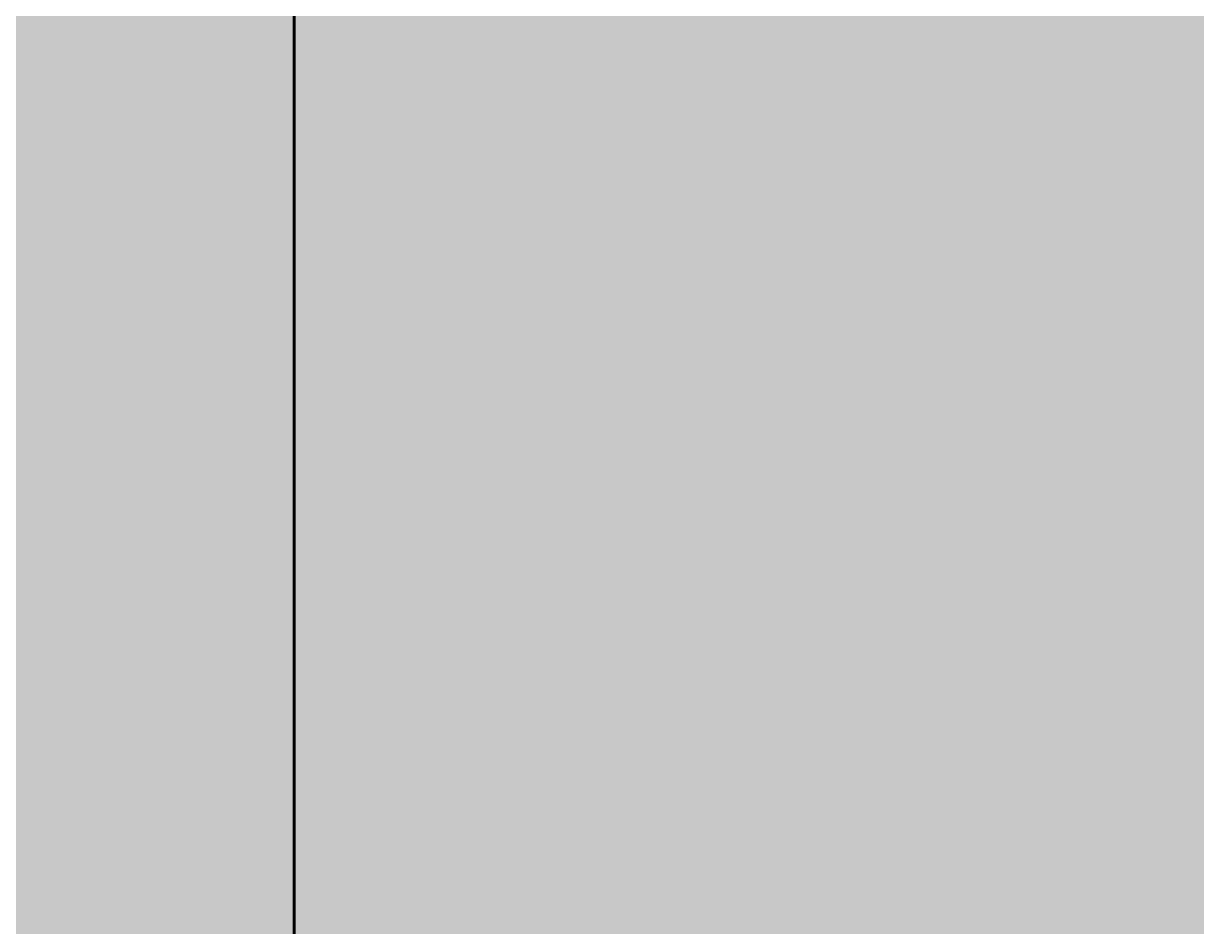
# Model space of a CAD drawing. Header units: inches. Extents: x -4061 to -1937, y 9836 to 11171.
# Drawn here: x -3498.9706 to -3498.7675, y 10352.2766 to 10352.433 of the extents above; entities that cross this region are included whole.
import ezdxf

# ---------------------------------------------------------------- set-up
doc = ezdxf.new("R2010")
doc.units = ezdxf.units.IN
doc.header["$MEASUREMENT"] = 0
for name, color, linetype, lineweight in [('I-WALL-1', 2, 'Continuous', 5), ('I-WALL-2', 2, 'Continuous', 60), ('S-BEAM', 12, 'Continuous', 9)]:
    doc.layers.add(name, color=color, linetype=linetype, lineweight=lineweight)

# ---------------------------------------------------------------- blocks, each defined once
blk = doc.blocks.new('Dimension Lumber - 2x10-V113-ENLARGED RCP - 1ST FLOOR PLAN - WEST')
at = {"layer": 'S-BEAM'}
h = blk.add_hatch(color=256, dxfattribs=at)
h.paths.add_polyline_path([(-41, -0.2), (-41, 0.55), (-39, 0.55), (-39, -0.2), (-23.775, -0.2), (-23.775, 0.75), (-45, 0.75), (-45, -0.2), (-42.92869, -0.2)], flags=0)
h.paths.add_polyline_path([(35.4, -0.2), (35.4, 0.75), (19.2, 0.75), (19.2, -0.2), (27.02117, -0.2)], flags=0)

msp = doc.modelspace()

# ---------------------------------------------------------------- hatches: boundary and pattern name
at = {"layer": 'I-WALL-1'}
h = msp.add_hatch(color=256, dxfattribs=at)
h.paths.add_polyline_path([(-3498.92374, 10351.5894), (-3498.92374, 10352.5894), (-3499.54874, 10352.5894), (-3499.54874, 10351.5894)], flags=0)
h.paths.add_polyline_path([(-3499.54874, 10392.5894), (-3498.92374, 10392.5894), (-3498.92374, 10412.7894), (-3499.54874, 10412.7894), (-3499.54874, 10397.354)], flags=0)

# ---------------------------------------------------------------- linework, layer by layer
at = {"layer": 'I-WALL-2'}
msp.add_line((-3498.92374, 10352.5894), (-3498.92374, 10351.5894), dxfattribs=at)

# ---------------------------------------------------------------- block references
at = {"layer": 'S-BEAM'}
msp.add_blockref('Dimension Lumber - 2x10-V113-ENLARGED RCP - 1ST FLOOR PLAN - WEST', (-3453.92374, 10351.7894), dxfattribs=at)

doc.saveas('drawing.dxf')
